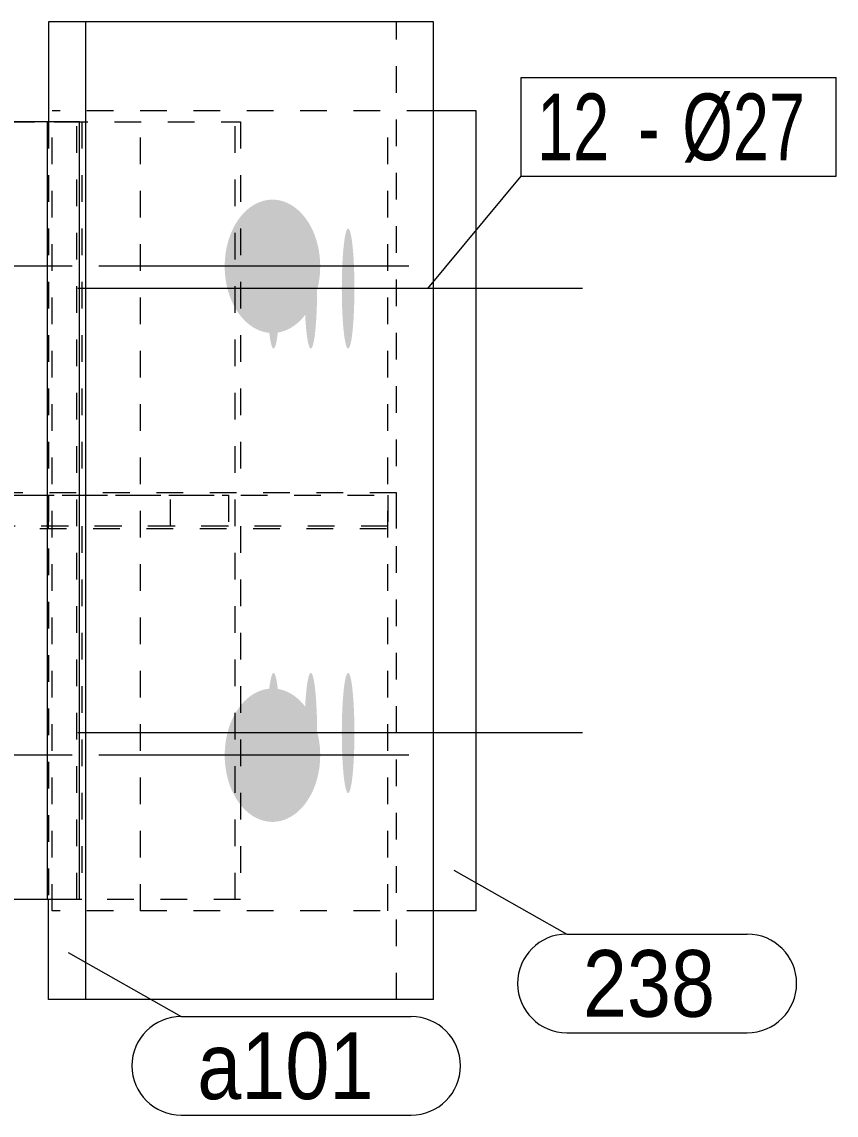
# Model space of a CAD drawing. Header units: millimetres. Extents: x 2 to 1174, y 1 to 825.
# Drawn here: x 1031.05 to 1061.59, y 584.62 to 625.61 of the extents above; entities that cross this region are included whole.
import ezdxf

# ---------------------------------------------------------------- set-up
doc = ezdxf.new("R2010")
doc.units = ezdxf.units.MM
for name, pattern in [('XKITLINE00', [0]), ('XKITLINE01', [4, 1, -1, 1, -1]), ('XKITLINE02', [4, 2, -2])]:
    doc.linetypes.add(name, pattern=pattern)
for name, color, linetype, lineweight in [('Bolt', 3, 'Continuous', 0), ('BoltMark', 7, 'Continuous', 0), ('Dimensions', 7, 'Continuous', 0), ('Part', 2, 'Continuous', 0), ('PartMark', 7, 'Continuous', 0)]:
    doc.layers.add(name, color=color, linetype=linetype, lineweight=lineweight)
doc.styles.add('ARIAL', font='ARIAL.TTF')
doc.styles.add('ARIAL_NARROW', font='ARIALN.TTF')

# ---------------------------------------------------------------- blocks, each defined once
blk = doc.blocks.new('*A94')
at = {"layer": 'Part', "color": 7, "linetype": 'XKITLINE01', "lineweight": 0}
for p, q in [((1022.53, 621.864), (1039.251, 621.864)), ((1039.058, 592.697), (1039.058, 621.864)), ((1039.251, 621.864), (1039.251, 607.864)), ((679.268, 607.864), (1044.773, 607.864)), ((1044.773, 607.864), (1044.773, 606.697)), ((1044.773, 606.697), (679.268, 606.697)), ((1039.251, 606.697), (1039.251, 592.697)), ((1039.251, 592.697), (1022.53, 592.697)), ((1039.251, 592.697), (1039.058, 592.697))]:
    blk.add_line(p, q, dxfattribs=at)
blk = doc.blocks.new('*A126')
at = {"layer": 'Part', "color": 7, "linetype": 'XKITLINE01', "lineweight": 0}
for p, q in [((1045.096, 607.947), (1023.724, 607.947)), ((1023.724, 607.947), (1023.724, 606.614)), ((1025.871, 607.947), (1025.871, 606.614)), ((1032.051, 606.614), (1032.051, 607.947)), ((1045.096, 606.614), (1045.096, 607.947)), ((1023.724, 606.614), (1045.096, 606.614))]:
    blk.add_line(p, q, dxfattribs=at)
blk = doc.blocks.new('*A127')
at = {"layer": 'Part', "color": 2, "linetype": 'XKITLINE00', "lineweight": 0}
for p, q in [((1033.212, 621.864), (1022.53, 621.864)), ((1022.53, 621.864), (1022.53, 607.697)), ((1032.019, 592.697), (1032.019, 621.864)), ((1033.212, 592.697), (1033.212, 621.864)), ((1022.53, 592.697), (1022.53, 606.864)), ((1033.212, 592.697), (1022.53, 592.697))]:
    blk.add_line(p, q, dxfattribs=at)
at = {"layer": 'Part', "color": 7, "linetype": 'XKITLINE01', "lineweight": 0}
for p, q in [((1023.724, 592.697), (1023.724, 621.864)), ((1022.53, 607.697), (1022.53, 606.864))]:
    blk.add_line(p, q, dxfattribs=at)
blk = doc.blocks.new('*A138')
at = {"layer": 'Part', "color": 7, "linetype": 'XKITLINE01', "lineweight": 0}
for p, q in [((1032.186, 592.28), (1032.186, 622.28)), ((1046.492, 622.28), (1032.186, 622.28)), ((1035.501, 592.28), (1035.501, 622.28)), ((1044.773, 592.28), (1044.773, 622.28)), ((1046.492, 592.28), (1032.186, 592.28))]:
    blk.add_line(p, q, dxfattribs=at)
at = {"layer": 'Part', "color": 2, "linetype": 'XKITLINE00', "lineweight": 0}
for p, q in [((1048.088, 622.28), (1046.492, 622.28)), ((1048.088, 592.28), (1048.088, 622.28)), ((1048.088, 592.28), (1046.492, 592.28))]:
    blk.add_line(p, q, dxfattribs=at)
blk = doc.blocks.new('*A139')
at = {"layer": 'Part', "color": 7, "linetype": 'XKITLINE01', "lineweight": 0}
for p, q in [((704.268, 621.864), (1033.306, 621.864)), ((1033.114, 592.697), (1033.114, 621.864)), ((1033.306, 621.864), (1033.306, 607.864)), ((704.568, 607.864), (1038.802, 607.864)), ((1036.624, 606.697), (1036.624, 607.864)), ((1038.802, 607.864), (1038.802, 606.697)), ((1038.802, 606.697), (704.568, 606.697)), ((1033.306, 606.697), (1033.306, 592.697)), ((1033.306, 592.697), (704.268, 592.697))]:
    blk.add_line(p, q, dxfattribs=at)
blk = doc.blocks.new('*A141')
at = {"layer": 'Part', "color": 2, "linetype": 'XKITLINE00', "lineweight": 0}
for p, q in [((1032.051, 625.614), (1032.051, 621.864)), ((1046.492, 625.614), (1032.051, 625.614)), ((1033.447, 588.947), (1033.447, 625.614)), ((1046.492, 588.947), (1046.492, 625.614)), ((1032.051, 588.947), (1032.051, 592.697)), ((1046.492, 588.947), (1032.051, 588.947))]:
    blk.add_line(p, q, dxfattribs=at)
at = {"layer": 'Part', "color": 7, "linetype": 'XKITLINE01', "lineweight": 0}
for p, q in [((1045.096, 588.947), (1045.096, 625.614)), ((1032.051, 621.864), (1032.051, 592.697))]:
    blk.add_line(p, q, dxfattribs=at)
blk = doc.blocks.new('*A171')
at = {"layer": 'Bolt'}
for points in [[(1040.726, 615.558), (1040.726, 615.503), (1040.726, 615.448), (1040.725, 615.393), (1040.724, 615.338), (1040.724, 615.283), (1040.723, 615.229), (1040.722, 615.175), (1040.721, 615.121), (1040.719, 615.067), (1040.718, 615.013), (1040.716, 614.96), (1040.714, 614.908), (1040.712, 614.856), (1040.71, 614.804), (1040.708, 614.753), (1040.706, 614.702), (1040.704, 614.652), (1040.701, 614.602), (1040.698, 614.553), (1040.696, 614.505), (1040.693, 614.457), (1040.69, 614.41), (1040.686, 614.364), (1040.683, 614.318), (1040.68, 614.273), (1040.676, 614.229), (1040.673, 614.186), (1040.669, 614.144), (1040.665, 614.103), (1040.661, 614.062), (1040.657, 614.023), (1040.653, 613.984), (1040.649, 613.946), (1040.644, 613.91), (1040.64, 613.874), (1040.635, 613.84), (1040.631, 613.806), (1040.626, 613.774), (1040.621, 613.743), (1040.617, 613.713), (1040.612, 613.684), (1040.607, 613.656), (1040.601, 613.629), (1040.596, 613.604), (1040.591, 613.58), (1040.586, 613.557), (1040.581, 613.535), (1040.575, 613.514), (1040.57, 613.495), (1040.564, 613.477), (1040.559, 613.46), (1040.553, 613.445), (1040.548, 613.431), (1040.542, 613.418), (1040.536, 613.407), (1040.531, 613.397), (1040.525, 613.388), (1040.519, 613.38), (1040.513, 613.374), (1040.508, 613.37), (1040.502, 613.366), (1040.496, 613.364), (1040.49, 613.364), (1040.484, 613.364), (1040.479, 613.366), (1040.473, 613.37), (1040.467, 613.374), (1040.461, 613.38), (1040.456, 613.388), (1040.45, 613.397), (1040.444, 613.407), (1040.439, 613.418), (1040.433, 613.431), (1040.427, 613.445), (1040.422, 613.46), (1040.416, 613.477), (1040.411, 613.495), (1040.405, 613.514), (1040.4, 613.535), (1040.395, 613.557), (1040.389, 613.58), (1040.384, 613.604), (1040.379, 613.629), (1040.374, 613.656), (1040.369, 613.684), (1040.364, 613.713), (1040.359, 613.743), (1040.354, 613.774), (1040.35, 613.806), (1040.345, 613.84), (1040.341, 613.874), (1040.336, 613.91), (1040.332, 613.946), (1040.327, 613.984), (1040.323, 614.023), (1040.319, 614.062), (1040.315, 614.103), (1040.312, 614.144), (1040.308, 614.186), (1040.304, 614.229), (1040.301, 614.273), (1040.297, 614.318), (1040.294, 614.364), (1040.291, 614.41), (1040.288, 614.457), (1040.285, 614.505), (1040.282, 614.553), (1040.279, 614.602), (1040.277, 614.652), (1040.274, 614.702), (1040.272, 614.753), (1040.27, 614.804), (1040.268, 614.856), (1040.266, 614.908), (1040.264, 614.96), (1040.263, 615.013), (1040.261, 615.067), (1040.26, 615.121), (1040.259, 615.175), (1040.258, 615.229), (1040.257, 615.283), (1040.256, 615.338), (1040.255, 615.393), (1040.255, 615.448), (1040.255, 615.503), (1040.254, 615.558), (1040.254, 615.614), (1040.254, 615.669), (1040.255, 615.724), (1040.255, 615.779), (1040.255, 615.834), (1040.256, 615.889), (1040.257, 615.944), (1040.258, 615.998), (1040.259, 616.053), (1040.26, 616.107), (1040.261, 616.16), (1040.263, 616.214), (1040.264, 616.267), (1040.266, 616.319), (1040.268, 616.372), (1040.27, 616.423), (1040.272, 616.475), (1040.274, 616.525), (1040.277, 616.576), (1040.279, 616.625), (1040.282, 616.674), (1040.285, 616.723), (1040.288, 616.77), (1040.291, 616.817), (1040.294, 616.864), (1040.297, 616.909), (1040.301, 616.954), (1040.304, 616.998), (1040.308, 617.041), (1040.312, 617.083), (1040.315, 617.125), (1040.319, 617.165), (1040.323, 617.205), (1040.327, 617.243), (1040.332, 617.281), (1040.336, 617.317), (1040.341, 617.353), (1040.345, 617.387), (1040.35, 617.421), (1040.354, 617.453), (1040.359, 617.484), (1040.364, 617.514), (1040.369, 617.543), (1040.374, 617.571), (1040.379, 617.598), (1040.384, 617.623), (1040.389, 617.648), (1040.395, 617.671), (1040.4, 617.692), (1040.405, 617.713), (1040.411, 617.732), (1040.416, 617.75), (1040.422, 617.767), (1040.427, 617.782), (1040.433, 617.796), (1040.439, 617.809), (1040.444, 617.82), (1040.45, 617.83), (1040.456, 617.839), (1040.461, 617.847), (1040.467, 617.853), (1040.473, 617.857), (1040.479, 617.861), (1040.484, 617.863), (1040.49, 617.864), (1040.496, 617.863), (1040.502, 617.861), (1040.508, 617.857), (1040.513, 617.853), (1040.519, 617.847), (1040.525, 617.839), (1040.531, 617.83), (1040.536, 617.82), (1040.542, 617.809), (1040.548, 617.796), (1040.553, 617.782), (1040.559, 617.767), (1040.564, 617.75), (1040.57, 617.732), (1040.575, 617.713), (1040.581, 617.692), (1040.586, 617.671), (1040.591, 617.648), (1040.596, 617.623), (1040.601, 617.598), (1040.607, 617.571), (1040.612, 617.543), (1040.617, 617.514), (1040.621, 617.484), (1040.626, 617.453), (1040.631, 617.421), (1040.635, 617.387), (1040.64, 617.353), (1040.644, 617.317), (1040.649, 617.281), (1040.653, 617.243), (1040.657, 617.205), (1040.661, 617.165), (1040.665, 617.125), (1040.669, 617.083), (1040.673, 617.041), (1040.676, 616.998), (1040.68, 616.954), (1040.683, 616.909), (1040.686, 616.864), (1040.69, 616.817), (1040.693, 616.77), (1040.696, 616.723), (1040.698, 616.674), (1040.701, 616.625), (1040.704, 616.576), (1040.706, 616.525), (1040.708, 616.475), (1040.71, 616.423), (1040.712, 616.372), (1040.714, 616.319), (1040.716, 616.267), (1040.718, 616.214), (1040.719, 616.16), (1040.721, 616.107), (1040.722, 616.053), (1040.723, 615.998), (1040.724, 615.944), (1040.724, 615.889), (1040.725, 615.834), (1040.726, 615.779), (1040.726, 615.724), (1040.726, 615.669), (1040.726, 615.614)], [(1042.125, 615.558), (1042.125, 615.503), (1042.124, 615.448), (1042.124, 615.393), (1042.123, 615.338), (1042.122, 615.283), (1042.121, 615.229), (1042.12, 615.175), (1042.119, 615.121), (1042.118, 615.067), (1042.116, 615.013), (1042.115, 614.96), (1042.113, 614.908), (1042.111, 614.856), (1042.109, 614.804), (1042.107, 614.753), (1042.105, 614.702), (1042.102, 614.652), (1042.1, 614.602), (1042.097, 614.553), (1042.094, 614.505), (1042.091, 614.457), (1042.088, 614.41), (1042.085, 614.364), (1042.082, 614.318), (1042.078, 614.273), (1042.075, 614.229), (1042.071, 614.186), (1042.068, 614.144), (1042.064, 614.103), (1042.06, 614.062), (1042.056, 614.023), (1042.052, 613.984), (1042.047, 613.946), (1042.043, 613.91), (1042.039, 613.874), (1042.034, 613.84), (1042.029, 613.806), (1042.025, 613.774), (1042.02, 613.743), (1042.015, 613.713), (1042.01, 613.684), (1042.005, 613.656), (1042, 613.629), (1041.995, 613.604), (1041.99, 613.58), (1041.984, 613.557), (1041.979, 613.535), (1041.974, 613.514), (1041.968, 613.495), (1041.963, 613.477), (1041.957, 613.46), (1041.952, 613.445), (1041.946, 613.431), (1041.941, 613.418), (1041.935, 613.407), (1041.929, 613.397), (1041.923, 613.388), (1041.918, 613.38), (1041.912, 613.374), (1041.906, 613.37), (1041.9, 613.366), (1041.895, 613.364), (1041.889, 613.364), (1041.883, 613.364), (1041.877, 613.366), (1041.871, 613.37), (1041.866, 613.374), (1041.86, 613.38), (1041.854, 613.388), (1041.848, 613.397), (1041.843, 613.407), (1041.837, 613.418), (1041.831, 613.431), (1041.826, 613.445), (1041.82, 613.46), (1041.815, 613.477), (1041.809, 613.495), (1041.804, 613.514), (1041.799, 613.535), (1041.793, 613.557), (1041.788, 613.58), (1041.783, 613.604), (1041.778, 613.629), (1041.773, 613.656), (1041.768, 613.684), (1041.763, 613.713), (1041.758, 613.743), (1041.753, 613.774), (1041.748, 613.806), (1041.744, 613.84), (1041.739, 613.874), (1041.735, 613.91), (1041.73, 613.946), (1041.726, 613.984), (1041.722, 614.023), (1041.718, 614.062), (1041.714, 614.103), (1041.71, 614.144), (1041.706, 614.186), (1041.703, 614.229), (1041.699, 614.273), (1041.696, 614.318), (1041.693, 614.364), (1041.689, 614.41), (1041.686, 614.457), (1041.683, 614.505), (1041.681, 614.553), (1041.678, 614.602), (1041.675, 614.652), (1041.673, 614.702), (1041.671, 614.753), (1041.669, 614.804), (1041.667, 614.856), (1041.665, 614.908), (1041.663, 614.96), (1041.661, 615.013), (1041.66, 615.067), (1041.659, 615.121), (1041.657, 615.175), (1041.656, 615.229), (1041.655, 615.283), (1041.655, 615.338), (1041.654, 615.393), (1041.653, 615.448), (1041.653, 615.503), (1041.653, 615.558), (1041.653, 615.614), (1041.653, 615.669), (1041.653, 615.724), (1041.653, 615.779), (1041.654, 615.834), (1041.655, 615.889), (1041.655, 615.944), (1041.656, 615.998), (1041.657, 616.053), (1041.659, 616.107), (1041.66, 616.16), (1041.661, 616.214), (1041.663, 616.267), (1041.665, 616.319), (1041.667, 616.372), (1041.669, 616.423), (1041.671, 616.475), (1041.673, 616.525), (1041.675, 616.576), (1041.678, 616.625), (1041.681, 616.674), (1041.683, 616.723), (1041.686, 616.77), (1041.689, 616.817), (1041.693, 616.864), (1041.696, 616.909), (1041.699, 616.954), (1041.703, 616.998), (1041.706, 617.041), (1041.71, 617.083), (1041.714, 617.125), (1041.718, 617.165), (1041.722, 617.205), (1041.726, 617.243), (1041.73, 617.281), (1041.735, 617.317), (1041.739, 617.353), (1041.744, 617.387), (1041.748, 617.421), (1041.753, 617.453), (1041.758, 617.484), (1041.763, 617.514), (1041.768, 617.543), (1041.773, 617.571), (1041.778, 617.598), (1041.783, 617.623), (1041.788, 617.648), (1041.793, 617.671), (1041.799, 617.692), (1041.804, 617.713), (1041.809, 617.732), (1041.815, 617.75), (1041.82, 617.767), (1041.826, 617.782), (1041.831, 617.796), (1041.837, 617.809), (1041.843, 617.82), (1041.848, 617.83), (1041.854, 617.839), (1041.86, 617.847), (1041.866, 617.853), (1041.871, 617.857), (1041.877, 617.861), (1041.883, 617.863), (1041.889, 617.864), (1041.895, 617.863), (1041.9, 617.861), (1041.906, 617.857), (1041.912, 617.853), (1041.918, 617.847), (1041.923, 617.839), (1041.929, 617.83), (1041.935, 617.82), (1041.941, 617.809), (1041.946, 617.796), (1041.952, 617.782), (1041.957, 617.767), (1041.963, 617.75), (1041.968, 617.732), (1041.974, 617.713), (1041.979, 617.692), (1041.984, 617.671), (1041.99, 617.648), (1041.995, 617.623), (1042, 617.598), (1042.005, 617.571), (1042.01, 617.543), (1042.015, 617.514), (1042.02, 617.484), (1042.025, 617.453), (1042.029, 617.421), (1042.034, 617.387), (1042.039, 617.353), (1042.043, 617.317), (1042.047, 617.281), (1042.052, 617.243), (1042.056, 617.205), (1042.06, 617.165), (1042.064, 617.125), (1042.068, 617.083), (1042.071, 617.041), (1042.075, 616.998), (1042.078, 616.954), (1042.082, 616.909), (1042.085, 616.864), (1042.088, 616.817), (1042.091, 616.77), (1042.094, 616.723), (1042.097, 616.674), (1042.1, 616.625), (1042.102, 616.576), (1042.105, 616.525), (1042.107, 616.475), (1042.109, 616.423), (1042.111, 616.372), (1042.113, 616.319), (1042.115, 616.267), (1042.116, 616.214), (1042.118, 616.16), (1042.119, 616.107), (1042.12, 616.053), (1042.121, 615.998), (1042.122, 615.944), (1042.123, 615.889), (1042.124, 615.834), (1042.124, 615.779), (1042.125, 615.724), (1042.125, 615.669), (1042.125, 615.614)], [(1043.523, 615.558), (1043.523, 615.503), (1043.523, 615.448), (1043.522, 615.393), (1043.522, 615.338), (1043.521, 615.283), (1043.52, 615.229), (1043.519, 615.175), (1043.518, 615.121), (1043.516, 615.067), (1043.515, 615.013), (1043.513, 614.96), (1043.512, 614.908), (1043.51, 614.856), (1043.508, 614.804), (1043.505, 614.753), (1043.503, 614.702), (1043.501, 614.652), (1043.498, 614.602), (1043.496, 614.553), (1043.493, 614.505), (1043.49, 614.457), (1043.487, 614.41), (1043.484, 614.364), (1043.48, 614.318), (1043.477, 614.273), (1043.473, 614.229), (1043.47, 614.186), (1043.466, 614.144), (1043.462, 614.103), (1043.458, 614.062), (1043.454, 614.023), (1043.45, 613.984), (1043.446, 613.946), (1043.442, 613.91), (1043.437, 613.874), (1043.433, 613.84), (1043.428, 613.806), (1043.423, 613.774), (1043.419, 613.743), (1043.414, 613.713), (1043.409, 613.684), (1043.404, 613.656), (1043.399, 613.629), (1043.394, 613.604), (1043.388, 613.58), (1043.383, 613.557), (1043.378, 613.535), (1043.372, 613.514), (1043.367, 613.495), (1043.361, 613.477), (1043.356, 613.46), (1043.35, 613.445), (1043.345, 613.431), (1043.339, 613.418), (1043.333, 613.407), (1043.328, 613.397), (1043.322, 613.388), (1043.316, 613.38), (1043.311, 613.374), (1043.305, 613.37), (1043.299, 613.366), (1043.293, 613.364), (1043.287, 613.364), (1043.282, 613.364), (1043.276, 613.366), (1043.27, 613.37), (1043.264, 613.374), (1043.259, 613.38), (1043.253, 613.388), (1043.247, 613.397), (1043.241, 613.407), (1043.236, 613.418), (1043.23, 613.431), (1043.224, 613.445), (1043.219, 613.46), (1043.213, 613.477), (1043.208, 613.495), (1043.202, 613.514), (1043.197, 613.535), (1043.192, 613.557), (1043.187, 613.58), (1043.181, 613.604), (1043.176, 613.629), (1043.171, 613.656), (1043.166, 613.684), (1043.161, 613.713), (1043.156, 613.743), (1043.152, 613.774), (1043.147, 613.806), (1043.142, 613.84), (1043.138, 613.874), (1043.133, 613.91), (1043.129, 613.946), (1043.125, 613.984), (1043.121, 614.023), (1043.117, 614.062), (1043.113, 614.103), (1043.109, 614.144), (1043.105, 614.186), (1043.101, 614.229), (1043.098, 614.273), (1043.094, 614.318), (1043.091, 614.364), (1043.088, 614.41), (1043.085, 614.457), (1043.082, 614.505), (1043.079, 614.553), (1043.077, 614.602), (1043.074, 614.652), (1043.072, 614.702), (1043.069, 614.753), (1043.067, 614.804), (1043.065, 614.856), (1043.063, 614.908), (1043.062, 614.96), (1043.06, 615.013), (1043.058, 615.067), (1043.057, 615.121), (1043.056, 615.175), (1043.055, 615.229), (1043.054, 615.283), (1043.053, 615.338), (1043.053, 615.393), (1043.052, 615.448), (1043.052, 615.503), (1043.051, 615.558), (1043.051, 615.614), (1043.051, 615.669), (1043.052, 615.724), (1043.052, 615.779), (1043.053, 615.834), (1043.053, 615.889), (1043.054, 615.944), (1043.055, 615.998), (1043.056, 616.053), (1043.057, 616.107), (1043.058, 616.16), (1043.06, 616.214), (1043.062, 616.267), (1043.063, 616.319), (1043.065, 616.372), (1043.067, 616.423), (1043.069, 616.475), (1043.072, 616.525), (1043.074, 616.576), (1043.077, 616.625), (1043.079, 616.674), (1043.082, 616.723), (1043.085, 616.77), (1043.088, 616.817), (1043.091, 616.864), (1043.094, 616.909), (1043.098, 616.954), (1043.101, 616.998), (1043.105, 617.041), (1043.109, 617.083), (1043.113, 617.125), (1043.117, 617.165), (1043.121, 617.205), (1043.125, 617.243), (1043.129, 617.281), (1043.133, 617.317), (1043.138, 617.353), (1043.142, 617.387), (1043.147, 617.421), (1043.152, 617.453), (1043.156, 617.484), (1043.161, 617.514), (1043.166, 617.543), (1043.171, 617.571), (1043.176, 617.598), (1043.181, 617.623), (1043.187, 617.648), (1043.192, 617.671), (1043.197, 617.692), (1043.202, 617.713), (1043.208, 617.732), (1043.213, 617.75), (1043.219, 617.767), (1043.224, 617.782), (1043.23, 617.796), (1043.236, 617.809), (1043.241, 617.82), (1043.247, 617.83), (1043.253, 617.839), (1043.259, 617.847), (1043.264, 617.853), (1043.27, 617.857), (1043.276, 617.861), (1043.282, 617.863), (1043.287, 617.864), (1043.293, 617.863), (1043.299, 617.861), (1043.305, 617.857), (1043.311, 617.853), (1043.316, 617.847), (1043.322, 617.839), (1043.328, 617.83), (1043.333, 617.82), (1043.339, 617.809), (1043.345, 617.796), (1043.35, 617.782), (1043.356, 617.767), (1043.361, 617.75), (1043.367, 617.732), (1043.372, 617.713), (1043.378, 617.692), (1043.383, 617.671), (1043.388, 617.648), (1043.394, 617.623), (1043.399, 617.598), (1043.404, 617.571), (1043.409, 617.543), (1043.414, 617.514), (1043.419, 617.484), (1043.423, 617.453), (1043.428, 617.421), (1043.433, 617.387), (1043.437, 617.353), (1043.442, 617.317), (1043.446, 617.281), (1043.45, 617.243), (1043.454, 617.205), (1043.458, 617.165), (1043.462, 617.125), (1043.466, 617.083), (1043.47, 617.041), (1043.473, 616.998), (1043.477, 616.954), (1043.48, 616.909), (1043.484, 616.864), (1043.487, 616.817), (1043.49, 616.77), (1043.493, 616.723), (1043.496, 616.674), (1043.498, 616.625), (1043.501, 616.576), (1043.503, 616.525), (1043.505, 616.475), (1043.508, 616.423), (1043.51, 616.372), (1043.512, 616.319), (1043.513, 616.267), (1043.515, 616.214), (1043.516, 616.16), (1043.518, 616.107), (1043.519, 616.053), (1043.52, 615.998), (1043.521, 615.944), (1043.522, 615.889), (1043.522, 615.834), (1043.523, 615.779), (1043.523, 615.724), (1043.523, 615.669), (1043.523, 615.614)], [(1040.726, 598.892), (1040.726, 598.837), (1040.726, 598.781), (1040.725, 598.726), (1040.724, 598.671), (1040.724, 598.617), (1040.723, 598.562), (1040.722, 598.508), (1040.721, 598.454), (1040.719, 598.4), (1040.718, 598.347), (1040.716, 598.294), (1040.714, 598.241), (1040.712, 598.189), (1040.71, 598.137), (1040.708, 598.086), (1040.706, 598.035), (1040.704, 597.985), (1040.701, 597.935), (1040.698, 597.886), (1040.696, 597.838), (1040.693, 597.79), (1040.69, 597.743), (1040.686, 597.697), (1040.683, 597.651), (1040.68, 597.607), (1040.676, 597.563), (1040.673, 597.52), (1040.669, 597.477), (1040.665, 597.436), (1040.661, 597.395), (1040.657, 597.356), (1040.653, 597.317), (1040.649, 597.28), (1040.644, 597.243), (1040.64, 597.208), (1040.635, 597.173), (1040.631, 597.14), (1040.626, 597.107), (1040.621, 597.076), (1040.617, 597.046), (1040.612, 597.017), (1040.607, 596.989), (1040.601, 596.963), (1040.596, 596.937), (1040.591, 596.913), (1040.586, 596.89), (1040.581, 596.868), (1040.575, 596.848), (1040.57, 596.828), (1040.564, 596.81), (1040.559, 596.794), (1040.553, 596.778), (1040.548, 596.764), (1040.542, 596.752), (1040.536, 596.74), (1040.531, 596.73), (1040.525, 596.721), (1040.519, 596.714), (1040.513, 596.708), (1040.508, 596.703), (1040.502, 596.7), (1040.496, 596.698), (1040.49, 596.697), (1040.484, 596.698), (1040.479, 596.7), (1040.473, 596.703), (1040.467, 596.708), (1040.461, 596.714), (1040.456, 596.721), (1040.45, 596.73), (1040.444, 596.74), (1040.439, 596.752), (1040.433, 596.764), (1040.427, 596.778), (1040.422, 596.794), (1040.416, 596.81), (1040.411, 596.828), (1040.405, 596.848), (1040.4, 596.868), (1040.395, 596.89), (1040.389, 596.913), (1040.384, 596.937), (1040.379, 596.963), (1040.374, 596.989), (1040.369, 597.017), (1040.364, 597.046), (1040.359, 597.076), (1040.354, 597.107), (1040.35, 597.14), (1040.345, 597.173), (1040.341, 597.208), (1040.336, 597.243), (1040.332, 597.28), (1040.327, 597.317), (1040.323, 597.356), (1040.319, 597.395), (1040.315, 597.436), (1040.312, 597.477), (1040.308, 597.52), (1040.304, 597.563), (1040.301, 597.607), (1040.297, 597.651), (1040.294, 597.697), (1040.291, 597.743), (1040.288, 597.79), (1040.285, 597.838), (1040.282, 597.886), (1040.279, 597.935), (1040.277, 597.985), (1040.274, 598.035), (1040.272, 598.086), (1040.27, 598.137), (1040.268, 598.189), (1040.266, 598.241), (1040.264, 598.294), (1040.263, 598.347), (1040.261, 598.4), (1040.26, 598.454), (1040.259, 598.508), (1040.258, 598.562), (1040.257, 598.617), (1040.256, 598.671), (1040.255, 598.726), (1040.255, 598.781), (1040.255, 598.837), (1040.254, 598.892), (1040.254, 598.947), (1040.254, 599.002), (1040.255, 599.057), (1040.255, 599.112), (1040.255, 599.167), (1040.256, 599.222), (1040.257, 599.277), (1040.258, 599.332), (1040.259, 599.386), (1040.26, 599.44), (1040.261, 599.494), (1040.263, 599.547), (1040.264, 599.6), (1040.266, 599.653), (1040.268, 599.705), (1040.27, 599.757), (1040.272, 599.808), (1040.274, 599.859), (1040.277, 599.909), (1040.279, 599.959), (1040.282, 600.008), (1040.285, 600.056), (1040.288, 600.104), (1040.291, 600.151), (1040.294, 600.197), (1040.297, 600.242), (1040.301, 600.287), (1040.304, 600.331), (1040.308, 600.374), (1040.312, 600.417), (1040.315, 600.458), (1040.319, 600.498), (1040.323, 600.538), (1040.327, 600.576), (1040.332, 600.614), (1040.336, 600.651), (1040.341, 600.686), (1040.345, 600.721), (1040.35, 600.754), (1040.354, 600.786), (1040.359, 600.818), (1040.364, 600.848), (1040.369, 600.877), (1040.374, 600.905), (1040.379, 600.931), (1040.384, 600.957), (1040.389, 600.981), (1040.395, 601.004), (1040.4, 601.026), (1040.405, 601.046), (1040.411, 601.065), (1040.416, 601.083), (1040.422, 601.1), (1040.427, 601.115), (1040.433, 601.129), (1040.439, 601.142), (1040.444, 601.154), (1040.45, 601.164), (1040.456, 601.173), (1040.461, 601.18), (1040.467, 601.186), (1040.473, 601.191), (1040.479, 601.194), (1040.484, 601.196), (1040.49, 601.197), (1040.496, 601.196), (1040.502, 601.194), (1040.508, 601.191), (1040.513, 601.186), (1040.519, 601.18), (1040.525, 601.173), (1040.531, 601.164), (1040.536, 601.154), (1040.542, 601.142), (1040.548, 601.129), (1040.553, 601.115), (1040.559, 601.1), (1040.564, 601.083), (1040.57, 601.065), (1040.575, 601.046), (1040.581, 601.026), (1040.586, 601.004), (1040.591, 600.981), (1040.596, 600.957), (1040.601, 600.931), (1040.607, 600.905), (1040.612, 600.877), (1040.617, 600.848), (1040.621, 600.818), (1040.626, 600.786), (1040.631, 600.754), (1040.635, 600.721), (1040.64, 600.686), (1040.644, 600.651), (1040.649, 600.614), (1040.653, 600.576), (1040.657, 600.538), (1040.661, 600.498), (1040.665, 600.458), (1040.669, 600.417), (1040.673, 600.374), (1040.676, 600.331), (1040.68, 600.287), (1040.683, 600.242), (1040.686, 600.197), (1040.69, 600.151), (1040.693, 600.104), (1040.696, 600.056), (1040.698, 600.008), (1040.701, 599.959), (1040.704, 599.909), (1040.706, 599.859), (1040.708, 599.808), (1040.71, 599.757), (1040.712, 599.705), (1040.714, 599.653), (1040.716, 599.6), (1040.718, 599.547), (1040.719, 599.494), (1040.721, 599.44), (1040.722, 599.386), (1040.723, 599.332), (1040.724, 599.277), (1040.724, 599.222), (1040.725, 599.167), (1040.726, 599.112), (1040.726, 599.057), (1040.726, 599.002), (1040.726, 598.947)], [(1042.125, 598.892), (1042.125, 598.837), (1042.124, 598.781), (1042.124, 598.726), (1042.123, 598.671), (1042.122, 598.617), (1042.121, 598.562), (1042.12, 598.508), (1042.119, 598.454), (1042.118, 598.4), (1042.116, 598.347), (1042.115, 598.294), (1042.113, 598.241), (1042.111, 598.189), (1042.109, 598.137), (1042.107, 598.086), (1042.105, 598.035), (1042.102, 597.985), (1042.1, 597.935), (1042.097, 597.886), (1042.094, 597.838), (1042.091, 597.79), (1042.088, 597.743), (1042.085, 597.697), (1042.082, 597.651), (1042.078, 597.607), (1042.075, 597.563), (1042.071, 597.52), (1042.068, 597.477), (1042.064, 597.436), (1042.06, 597.395), (1042.056, 597.356), (1042.052, 597.317), (1042.047, 597.28), (1042.043, 597.243), (1042.039, 597.208), (1042.034, 597.173), (1042.029, 597.14), (1042.025, 597.107), (1042.02, 597.076), (1042.015, 597.046), (1042.01, 597.017), (1042.005, 596.989), (1042, 596.963), (1041.995, 596.937), (1041.99, 596.913), (1041.984, 596.89), (1041.979, 596.868), (1041.974, 596.848), (1041.968, 596.828), (1041.963, 596.81), (1041.957, 596.794), (1041.952, 596.778), (1041.946, 596.764), (1041.941, 596.752), (1041.935, 596.74), (1041.929, 596.73), (1041.923, 596.721), (1041.918, 596.714), (1041.912, 596.708), (1041.906, 596.703), (1041.9, 596.7), (1041.895, 596.698), (1041.889, 596.697), (1041.883, 596.698), (1041.877, 596.7), (1041.871, 596.703), (1041.866, 596.708), (1041.86, 596.714), (1041.854, 596.721), (1041.848, 596.73), (1041.843, 596.74), (1041.837, 596.752), (1041.831, 596.764), (1041.826, 596.778), (1041.82, 596.794), (1041.815, 596.81), (1041.809, 596.828), (1041.804, 596.848), (1041.799, 596.868), (1041.793, 596.89), (1041.788, 596.913), (1041.783, 596.937), (1041.778, 596.963), (1041.773, 596.989), (1041.768, 597.017), (1041.763, 597.046), (1041.758, 597.076), (1041.753, 597.107), (1041.748, 597.14), (1041.744, 597.173), (1041.739, 597.208), (1041.735, 597.243), (1041.73, 597.28), (1041.726, 597.317), (1041.722, 597.356), (1041.718, 597.395), (1041.714, 597.436), (1041.71, 597.477), (1041.706, 597.52), (1041.703, 597.563), (1041.699, 597.607), (1041.696, 597.651), (1041.693, 597.697), (1041.689, 597.743), (1041.686, 597.79), (1041.683, 597.838), (1041.681, 597.886), (1041.678, 597.935), (1041.675, 597.985), (1041.673, 598.035), (1041.671, 598.086), (1041.669, 598.137), (1041.667, 598.189), (1041.665, 598.241), (1041.663, 598.294), (1041.661, 598.347), (1041.66, 598.4), (1041.659, 598.454), (1041.657, 598.508), (1041.656, 598.562), (1041.655, 598.617), (1041.655, 598.671), (1041.654, 598.726), (1041.653, 598.781), (1041.653, 598.837), (1041.653, 598.892), (1041.653, 598.947), (1041.653, 599.002), (1041.653, 599.057), (1041.653, 599.112), (1041.654, 599.167), (1041.655, 599.222), (1041.655, 599.277), (1041.656, 599.332), (1041.657, 599.386), (1041.659, 599.44), (1041.66, 599.494), (1041.661, 599.547), (1041.663, 599.6), (1041.665, 599.653), (1041.667, 599.705), (1041.669, 599.757), (1041.671, 599.808), (1041.673, 599.859), (1041.675, 599.909), (1041.678, 599.959), (1041.681, 600.008), (1041.683, 600.056), (1041.686, 600.104), (1041.689, 600.151), (1041.693, 600.197), (1041.696, 600.242), (1041.699, 600.287), (1041.703, 600.331), (1041.706, 600.374), (1041.71, 600.417), (1041.714, 600.458), (1041.718, 600.498), (1041.722, 600.538), (1041.726, 600.576), (1041.73, 600.614), (1041.735, 600.651), (1041.739, 600.686), (1041.744, 600.721), (1041.748, 600.754), (1041.753, 600.786), (1041.758, 600.818), (1041.763, 600.848), (1041.768, 600.877), (1041.773, 600.905), (1041.778, 600.931), (1041.783, 600.957), (1041.788, 600.981), (1041.793, 601.004), (1041.799, 601.026), (1041.804, 601.046), (1041.809, 601.065), (1041.815, 601.083), (1041.82, 601.1), (1041.826, 601.115), (1041.831, 601.129), (1041.837, 601.142), (1041.843, 601.154), (1041.848, 601.164), (1041.854, 601.173), (1041.86, 601.18), (1041.866, 601.186), (1041.871, 601.191), (1041.877, 601.194), (1041.883, 601.196), (1041.889, 601.197), (1041.895, 601.196), (1041.9, 601.194), (1041.906, 601.191), (1041.912, 601.186), (1041.918, 601.18), (1041.923, 601.173), (1041.929, 601.164), (1041.935, 601.154), (1041.941, 601.142), (1041.946, 601.129), (1041.952, 601.115), (1041.957, 601.1), (1041.963, 601.083), (1041.968, 601.065), (1041.974, 601.046), (1041.979, 601.026), (1041.984, 601.004), (1041.99, 600.981), (1041.995, 600.957), (1042, 600.931), (1042.005, 600.905), (1042.01, 600.877), (1042.015, 600.848), (1042.02, 600.818), (1042.025, 600.786), (1042.029, 600.754), (1042.034, 600.721), (1042.039, 600.686), (1042.043, 600.651), (1042.047, 600.614), (1042.052, 600.576), (1042.056, 600.538), (1042.06, 600.498), (1042.064, 600.458), (1042.068, 600.417), (1042.071, 600.374), (1042.075, 600.331), (1042.078, 600.287), (1042.082, 600.242), (1042.085, 600.197), (1042.088, 600.151), (1042.091, 600.104), (1042.094, 600.056), (1042.097, 600.008), (1042.1, 599.959), (1042.102, 599.909), (1042.105, 599.859), (1042.107, 599.808), (1042.109, 599.757), (1042.111, 599.705), (1042.113, 599.653), (1042.115, 599.6), (1042.116, 599.547), (1042.118, 599.494), (1042.119, 599.44), (1042.12, 599.386), (1042.121, 599.332), (1042.122, 599.277), (1042.123, 599.222), (1042.124, 599.167), (1042.124, 599.112), (1042.125, 599.057), (1042.125, 599.002), (1042.125, 598.947)], [(1043.523, 598.892), (1043.523, 598.837), (1043.523, 598.781), (1043.522, 598.726), (1043.522, 598.671), (1043.521, 598.617), (1043.52, 598.562), (1043.519, 598.508), (1043.518, 598.454), (1043.516, 598.4), (1043.515, 598.347), (1043.513, 598.294), (1043.512, 598.241), (1043.51, 598.189), (1043.508, 598.137), (1043.505, 598.086), (1043.503, 598.035), (1043.501, 597.985), (1043.498, 597.935), (1043.496, 597.886), (1043.493, 597.838), (1043.49, 597.79), (1043.487, 597.743), (1043.484, 597.697), (1043.48, 597.651), (1043.477, 597.607), (1043.473, 597.563), (1043.47, 597.52), (1043.466, 597.477), (1043.462, 597.436), (1043.458, 597.395), (1043.454, 597.356), (1043.45, 597.317), (1043.446, 597.28), (1043.442, 597.243), (1043.437, 597.208), (1043.433, 597.173), (1043.428, 597.14), (1043.423, 597.107), (1043.419, 597.076), (1043.414, 597.046), (1043.409, 597.017), (1043.404, 596.989), (1043.399, 596.963), (1043.394, 596.937), (1043.388, 596.913), (1043.383, 596.89), (1043.378, 596.868), (1043.372, 596.848), (1043.367, 596.828), (1043.361, 596.81), (1043.356, 596.794), (1043.35, 596.778), (1043.345, 596.764), (1043.339, 596.752), (1043.333, 596.74), (1043.328, 596.73), (1043.322, 596.721), (1043.316, 596.714), (1043.311, 596.708), (1043.305, 596.703), (1043.299, 596.7), (1043.293, 596.698), (1043.287, 596.697), (1043.282, 596.698), (1043.276, 596.7), (1043.27, 596.703), (1043.264, 596.708), (1043.259, 596.714), (1043.253, 596.721), (1043.247, 596.73), (1043.241, 596.74), (1043.236, 596.752), (1043.23, 596.764), (1043.224, 596.778), (1043.219, 596.794), (1043.213, 596.81), (1043.208, 596.828), (1043.202, 596.848), (1043.197, 596.868), (1043.192, 596.89), (1043.187, 596.913), (1043.181, 596.937), (1043.176, 596.963), (1043.171, 596.989), (1043.166, 597.017), (1043.161, 597.046), (1043.156, 597.076), (1043.152, 597.107), (1043.147, 597.14), (1043.142, 597.173), (1043.138, 597.208), (1043.133, 597.243), (1043.129, 597.28), (1043.125, 597.317), (1043.121, 597.356), (1043.117, 597.395), (1043.113, 597.436), (1043.109, 597.477), (1043.105, 597.52), (1043.101, 597.563), (1043.098, 597.607), (1043.094, 597.651), (1043.091, 597.697), (1043.088, 597.743), (1043.085, 597.79), (1043.082, 597.838), (1043.079, 597.886), (1043.077, 597.935), (1043.074, 597.985), (1043.072, 598.035), (1043.069, 598.086), (1043.067, 598.137), (1043.065, 598.189), (1043.063, 598.241), (1043.062, 598.294), (1043.06, 598.347), (1043.058, 598.4), (1043.057, 598.454), (1043.056, 598.508), (1043.055, 598.562), (1043.054, 598.617), (1043.053, 598.671), (1043.053, 598.726), (1043.052, 598.781), (1043.052, 598.837), (1043.051, 598.892), (1043.051, 598.947), (1043.051, 599.002), (1043.052, 599.057), (1043.052, 599.112), (1043.053, 599.167), (1043.053, 599.222), (1043.054, 599.277), (1043.055, 599.332), (1043.056, 599.386), (1043.057, 599.44), (1043.058, 599.494), (1043.06, 599.547), (1043.062, 599.6), (1043.063, 599.653), (1043.065, 599.705), (1043.067, 599.757), (1043.069, 599.808), (1043.072, 599.859), (1043.074, 599.909), (1043.077, 599.959), (1043.079, 600.008), (1043.082, 600.056), (1043.085, 600.104), (1043.088, 600.151), (1043.091, 600.197), (1043.094, 600.242), (1043.098, 600.287), (1043.101, 600.331), (1043.105, 600.374), (1043.109, 600.417), (1043.113, 600.458), (1043.117, 600.498), (1043.121, 600.538), (1043.125, 600.576), (1043.129, 600.614), (1043.133, 600.651), (1043.138, 600.686), (1043.142, 600.721), (1043.147, 600.754), (1043.152, 600.786), (1043.156, 600.818), (1043.161, 600.848), (1043.166, 600.877), (1043.171, 600.905), (1043.176, 600.931), (1043.181, 600.957), (1043.187, 600.981), (1043.192, 601.004), (1043.197, 601.026), (1043.202, 601.046), (1043.208, 601.065), (1043.213, 601.083), (1043.219, 601.1), (1043.224, 601.115), (1043.23, 601.129), (1043.236, 601.142), (1043.241, 601.154), (1043.247, 601.164), (1043.253, 601.173), (1043.259, 601.18), (1043.264, 601.186), (1043.27, 601.191), (1043.276, 601.194), (1043.282, 601.196), (1043.287, 601.197), (1043.293, 601.196), (1043.299, 601.194), (1043.305, 601.191), (1043.311, 601.186), (1043.316, 601.18), (1043.322, 601.173), (1043.328, 601.164), (1043.333, 601.154), (1043.339, 601.142), (1043.345, 601.129), (1043.35, 601.115), (1043.356, 601.1), (1043.361, 601.083), (1043.367, 601.065), (1043.372, 601.046), (1043.378, 601.026), (1043.383, 601.004), (1043.388, 600.981), (1043.394, 600.957), (1043.399, 600.931), (1043.404, 600.905), (1043.409, 600.877), (1043.414, 600.848), (1043.419, 600.818), (1043.423, 600.786), (1043.428, 600.754), (1043.433, 600.721), (1043.437, 600.686), (1043.442, 600.651), (1043.446, 600.614), (1043.45, 600.576), (1043.454, 600.538), (1043.458, 600.498), (1043.462, 600.458), (1043.466, 600.417), (1043.47, 600.374), (1043.473, 600.331), (1043.477, 600.287), (1043.48, 600.242), (1043.484, 600.197), (1043.487, 600.151), (1043.49, 600.104), (1043.493, 600.056), (1043.496, 600.008), (1043.498, 599.959), (1043.501, 599.909), (1043.503, 599.859), (1043.505, 599.808), (1043.508, 599.757), (1043.51, 599.705), (1043.512, 599.653), (1043.513, 599.6), (1043.515, 599.547), (1043.516, 599.494), (1043.518, 599.44), (1043.519, 599.386), (1043.52, 599.332), (1043.521, 599.277), (1043.522, 599.222), (1043.522, 599.167), (1043.523, 599.112), (1043.523, 599.057), (1043.523, 599.002), (1043.523, 598.947)]]:
    blk.add_hatch(color=3, dxfattribs=at).paths.add_polyline_path(points, flags=17)
at = {"layer": 'Bolt', "color": 3, "linetype": 'XKITLINE02', "lineweight": 0}
for p, q in [((1043.156, 615.614), (1031.554, 615.614)), ((1044.555, 615.614), (1032.952, 615.614)), ((1045.953, 615.614), (1034.351, 615.614)), ((1043.156, 598.947), (1031.554, 598.947)), ((1044.555, 598.947), (1032.952, 598.947)), ((1045.953, 598.947), (1034.351, 598.947))]:
    blk.add_line(p, q, dxfattribs=at)
at = {"layer": 'Bolt', "color": 3, "linetype": 'XKITLINE00', "lineweight": 0}
for p, q in [((1049.275, 615.614), (1037.673, 615.614)), ((1050.673, 615.614), (1039.071, 615.614)), ((1052.072, 615.614), (1040.47, 615.614)), ((1049.275, 598.947), (1037.673, 598.947)), ((1050.673, 598.947), (1039.071, 598.947)), ((1052.072, 598.947), (1040.47, 598.947))]:
    blk.add_line(p, q, dxfattribs=at)
blk = doc.blocks.new('*A172')
at = {"layer": 'Bolt'}
for points in [[(1038.661, 616.508), (1038.662, 616.57), (1038.665, 616.631), (1038.669, 616.692), (1038.674, 616.753), (1038.68, 616.814), (1038.687, 616.874), (1038.695, 616.935), (1038.704, 616.995), (1038.714, 617.054), (1038.725, 617.114), (1038.737, 617.173), (1038.751, 617.231), (1038.765, 617.289), (1038.78, 617.347), (1038.796, 617.404), (1038.814, 617.46), (1038.832, 617.516), (1038.851, 617.571), (1038.872, 617.625), (1038.893, 617.679), (1038.915, 617.732), (1038.938, 617.784), (1038.962, 617.836), (1038.987, 617.886), (1039.012, 617.936), (1039.039, 617.985), (1039.067, 618.033), (1039.095, 618.08), (1039.124, 618.126), (1039.154, 618.171), (1039.184, 618.215), (1039.216, 618.258), (1039.248, 618.299), (1039.281, 618.34), (1039.315, 618.379), (1039.349, 618.418), (1039.384, 618.455), (1039.42, 618.491), (1039.456, 618.526), (1039.493, 618.559), (1039.53, 618.591), (1039.568, 618.622), (1039.606, 618.652), (1039.645, 618.68), (1039.685, 618.707), (1039.725, 618.732), (1039.765, 618.757), (1039.806, 618.779), (1039.847, 618.801), (1039.889, 618.821), (1039.931, 618.839), (1039.973, 618.856), (1040.015, 618.872), (1040.058, 618.886), (1040.101, 618.899), (1040.144, 618.91), (1040.188, 618.92), (1040.231, 618.928), (1040.275, 618.935), (1040.319, 618.94), (1040.362, 618.944), (1040.406, 618.946), (1040.45, 618.947), (1040.494, 618.946), (1040.538, 618.944), (1040.582, 618.94), (1040.626, 618.935), (1040.669, 618.928), (1040.713, 618.92), (1040.756, 618.91), (1040.8, 618.899), (1040.843, 618.886), (1040.885, 618.872), (1040.928, 618.856), (1040.97, 618.839), (1041.012, 618.821), (1041.053, 618.801), (1041.095, 618.779), (1041.135, 618.757), (1041.176, 618.732), (1041.216, 618.707), (1041.255, 618.68), (1041.294, 618.652), (1041.333, 618.622), (1041.371, 618.591), (1041.408, 618.559), (1041.445, 618.526), (1041.481, 618.491), (1041.517, 618.455), (1041.552, 618.418), (1041.586, 618.379), (1041.62, 618.34), (1041.652, 618.299), (1041.685, 618.258), (1041.716, 618.215), (1041.747, 618.171), (1041.777, 618.126), (1041.806, 618.08), (1041.834, 618.033), (1041.862, 617.985), (1041.888, 617.936), (1041.914, 617.886), (1041.939, 617.836), (1041.963, 617.784), (1041.986, 617.732), (1042.008, 617.679), (1042.029, 617.625), (1042.049, 617.571), (1042.069, 617.516), (1042.087, 617.46), (1042.104, 617.404), (1042.12, 617.347), (1042.136, 617.289), (1042.15, 617.231), (1042.163, 617.173), (1042.176, 617.114), (1042.187, 617.054), (1042.197, 616.995), (1042.206, 616.935), (1042.214, 616.874), (1042.221, 616.814), (1042.227, 616.753), (1042.232, 616.692), (1042.236, 616.631), (1042.238, 616.57), (1042.24, 616.508), (1042.24, 616.447), (1042.24, 616.386), (1042.238, 616.324), (1042.236, 616.263), (1042.232, 616.202), (1042.227, 616.141), (1042.221, 616.08), (1042.214, 616.02), (1042.206, 615.959), (1042.197, 615.899), (1042.187, 615.839), (1042.176, 615.78), (1042.163, 615.721), (1042.15, 615.663), (1042.136, 615.605), (1042.12, 615.547), (1042.104, 615.49), (1042.087, 615.434), (1042.069, 615.378), (1042.049, 615.323), (1042.029, 615.268), (1042.008, 615.215), (1041.986, 615.162), (1041.963, 615.109), (1041.939, 615.058), (1041.914, 615.007), (1041.888, 614.958), (1041.862, 614.909), (1041.834, 614.861), (1041.806, 614.814), (1041.777, 614.768), (1041.747, 614.723), (1041.716, 614.679), (1041.685, 614.636), (1041.652, 614.595), (1041.62, 614.554), (1041.586, 614.514), (1041.552, 614.476), (1041.517, 614.439), (1041.481, 614.403), (1041.445, 614.368), (1041.408, 614.335), (1041.371, 614.303), (1041.333, 614.272), (1041.294, 614.242), (1041.255, 614.214), (1041.216, 614.187), (1041.176, 614.161), (1041.135, 614.137), (1041.095, 614.114), (1041.053, 614.093), (1041.012, 614.073), (1040.97, 614.055), (1040.928, 614.037), (1040.885, 614.022), (1040.843, 614.008), (1040.8, 613.995), (1040.756, 613.984), (1040.713, 613.974), (1040.669, 613.966), (1040.626, 613.959), (1040.582, 613.954), (1040.538, 613.95), (1040.494, 613.948), (1040.45, 613.947), (1040.406, 613.948), (1040.362, 613.95), (1040.319, 613.954), (1040.275, 613.959), (1040.231, 613.966), (1040.188, 613.974), (1040.144, 613.984), (1040.101, 613.995), (1040.058, 614.008), (1040.015, 614.022), (1039.973, 614.037), (1039.931, 614.055), (1039.889, 614.073), (1039.847, 614.093), (1039.806, 614.114), (1039.765, 614.137), (1039.725, 614.161), (1039.685, 614.187), (1039.645, 614.214), (1039.606, 614.242), (1039.568, 614.272), (1039.53, 614.303), (1039.493, 614.335), (1039.456, 614.368), (1039.42, 614.403), (1039.384, 614.439), (1039.349, 614.476), (1039.315, 614.514), (1039.281, 614.554), (1039.248, 614.595), (1039.216, 614.636), (1039.184, 614.679), (1039.154, 614.723), (1039.124, 614.768), (1039.095, 614.814), (1039.067, 614.861), (1039.039, 614.909), (1039.012, 614.958), (1038.987, 615.007), (1038.962, 615.058), (1038.938, 615.109), (1038.915, 615.162), (1038.893, 615.215), (1038.872, 615.268), (1038.851, 615.323), (1038.832, 615.378), (1038.814, 615.434), (1038.796, 615.49), (1038.78, 615.547), (1038.765, 615.605), (1038.751, 615.663), (1038.737, 615.721), (1038.725, 615.78), (1038.714, 615.839), (1038.704, 615.899), (1038.695, 615.959), (1038.687, 616.02), (1038.68, 616.08), (1038.674, 616.141), (1038.669, 616.202), (1038.665, 616.263), (1038.662, 616.324), (1038.661, 616.386), (1038.66, 616.447)], [(1038.661, 598.175), (1038.662, 598.236), (1038.665, 598.297), (1038.669, 598.359), (1038.674, 598.42), (1038.68, 598.48), (1038.687, 598.541), (1038.695, 598.601), (1038.704, 598.661), (1038.714, 598.721), (1038.725, 598.78), (1038.737, 598.839), (1038.751, 598.898), (1038.765, 598.956), (1038.78, 599.013), (1038.796, 599.07), (1038.814, 599.127), (1038.832, 599.182), (1038.851, 599.238), (1038.872, 599.292), (1038.893, 599.346), (1038.915, 599.399), (1038.938, 599.451), (1038.962, 599.503), (1038.987, 599.553), (1039.012, 599.603), (1039.039, 599.652), (1039.067, 599.7), (1039.095, 599.747), (1039.124, 599.792), (1039.154, 599.837), (1039.184, 599.881), (1039.216, 599.924), (1039.248, 599.966), (1039.281, 600.007), (1039.315, 600.046), (1039.349, 600.084), (1039.384, 600.122), (1039.42, 600.158), (1039.456, 600.192), (1039.493, 600.226), (1039.53, 600.258), (1039.568, 600.289), (1039.606, 600.318), (1039.645, 600.347), (1039.685, 600.374), (1039.725, 600.399), (1039.765, 600.423), (1039.806, 600.446), (1039.847, 600.467), (1039.889, 600.487), (1039.931, 600.506), (1039.973, 600.523), (1040.015, 600.539), (1040.058, 600.553), (1040.101, 600.566), (1040.144, 600.577), (1040.188, 600.587), (1040.231, 600.595), (1040.275, 600.602), (1040.319, 600.607), (1040.362, 600.611), (1040.406, 600.613), (1040.45, 600.614), (1040.494, 600.613), (1040.538, 600.611), (1040.582, 600.607), (1040.626, 600.602), (1040.669, 600.595), (1040.713, 600.587), (1040.756, 600.577), (1040.8, 600.566), (1040.843, 600.553), (1040.885, 600.539), (1040.928, 600.523), (1040.97, 600.506), (1041.012, 600.487), (1041.053, 600.467), (1041.095, 600.446), (1041.135, 600.423), (1041.176, 600.399), (1041.216, 600.374), (1041.255, 600.347), (1041.294, 600.318), (1041.333, 600.289), (1041.371, 600.258), (1041.408, 600.226), (1041.445, 600.192), (1041.481, 600.158), (1041.517, 600.122), (1041.552, 600.084), (1041.586, 600.046), (1041.62, 600.007), (1041.652, 599.966), (1041.685, 599.924), (1041.716, 599.881), (1041.747, 599.837), (1041.777, 599.792), (1041.806, 599.747), (1041.834, 599.7), (1041.862, 599.652), (1041.888, 599.603), (1041.914, 599.553), (1041.939, 599.503), (1041.963, 599.451), (1041.986, 599.399), (1042.008, 599.346), (1042.029, 599.292), (1042.049, 599.238), (1042.069, 599.182), (1042.087, 599.127), (1042.104, 599.07), (1042.12, 599.013), (1042.136, 598.956), (1042.15, 598.898), (1042.163, 598.839), (1042.176, 598.78), (1042.187, 598.721), (1042.197, 598.661), (1042.206, 598.601), (1042.214, 598.541), (1042.221, 598.48), (1042.227, 598.42), (1042.232, 598.359), (1042.236, 598.297), (1042.238, 598.236), (1042.24, 598.175), (1042.24, 598.114), (1042.24, 598.052), (1042.238, 597.991), (1042.236, 597.93), (1042.232, 597.869), (1042.227, 597.808), (1042.221, 597.747), (1042.214, 597.686), (1042.206, 597.626), (1042.197, 597.566), (1042.187, 597.506), (1042.176, 597.447), (1042.163, 597.388), (1042.15, 597.329), (1042.136, 597.271), (1042.12, 597.214), (1042.104, 597.157), (1042.087, 597.1), (1042.069, 597.045), (1042.049, 596.99), (1042.029, 596.935), (1042.008, 596.881), (1041.986, 596.828), (1041.963, 596.776), (1041.939, 596.725), (1041.914, 596.674), (1041.888, 596.624), (1041.862, 596.575), (1041.834, 596.528), (1041.806, 596.481), (1041.777, 596.435), (1041.747, 596.39), (1041.716, 596.346), (1041.685, 596.303), (1041.652, 596.261), (1041.62, 596.221), (1041.586, 596.181), (1041.552, 596.143), (1041.517, 596.106), (1041.481, 596.07), (1041.445, 596.035), (1041.408, 596.001), (1041.371, 595.969), (1041.333, 595.938), (1041.294, 595.909), (1041.255, 595.881), (1041.216, 595.854), (1041.176, 595.828), (1041.135, 595.804), (1041.095, 595.781), (1041.053, 595.76), (1041.012, 595.74), (1040.97, 595.721), (1040.928, 595.704), (1040.885, 595.688), (1040.843, 595.674), (1040.8, 595.662), (1040.756, 595.65), (1040.713, 595.641), (1040.669, 595.632), (1040.626, 595.626), (1040.582, 595.62), (1040.538, 595.617), (1040.494, 595.614), (1040.45, 595.614), (1040.406, 595.614), (1040.362, 595.617), (1040.319, 595.62), (1040.275, 595.626), (1040.231, 595.632), (1040.188, 595.641), (1040.144, 595.65), (1040.101, 595.662), (1040.058, 595.674), (1040.015, 595.688), (1039.973, 595.704), (1039.931, 595.721), (1039.889, 595.74), (1039.847, 595.76), (1039.806, 595.781), (1039.765, 595.804), (1039.725, 595.828), (1039.685, 595.854), (1039.645, 595.881), (1039.606, 595.909), (1039.568, 595.938), (1039.53, 595.969), (1039.493, 596.001), (1039.456, 596.035), (1039.42, 596.07), (1039.384, 596.106), (1039.349, 596.143), (1039.315, 596.181), (1039.281, 596.221), (1039.248, 596.261), (1039.216, 596.303), (1039.184, 596.346), (1039.154, 596.39), (1039.124, 596.435), (1039.095, 596.481), (1039.067, 596.528), (1039.039, 596.575), (1039.012, 596.624), (1038.987, 596.674), (1038.962, 596.725), (1038.938, 596.776), (1038.915, 596.828), (1038.893, 596.881), (1038.872, 596.935), (1038.851, 596.99), (1038.832, 597.045), (1038.814, 597.1), (1038.796, 597.157), (1038.78, 597.214), (1038.765, 597.271), (1038.751, 597.329), (1038.737, 597.388), (1038.725, 597.447), (1038.714, 597.506), (1038.704, 597.566), (1038.695, 597.626), (1038.687, 597.686), (1038.68, 597.747), (1038.674, 597.808), (1038.669, 597.869), (1038.665, 597.93), (1038.662, 597.991), (1038.661, 598.052), (1038.66, 598.114)]]:
    blk.add_hatch(color=3, dxfattribs=at).paths.add_polyline_path(points, flags=17)
at = {"layer": 'Bolt', "color": 3, "linetype": 'XKITLINE00', "lineweight": 0}
for p, q in [((1045.569, 616.447), (1033.935, 616.447)), ((1045.569, 598.114), (1033.935, 598.114))]:
    blk.add_line(p, q, dxfattribs=at)
blk = doc.blocks.new('*A331')
at = {"layer": 'Dimensions', "color": 7, "linetype": 'XKITLINE00', "lineweight": 0}
for p, q in [((979.601, 608.129), (981.299, 606.432)), ((1030.554, 607.28), (977.6, 607.28)), ((980.45, 598.114), (980.45, 607.28)), ((979.601, 598.962), (981.299, 597.265)), ((1032.935, 598.114), (977.6, 598.114))]:
    blk.add_line(p, q, dxfattribs=at)
at = {"layer": 'Dimensions', "color": 3}
for p in [(980.45, 607.28), (980.45, 598.114)]:
    blk.add_point(p, dxfattribs=at)
at = {"layer": 'Dimensions', "color": 3, "style": 'ARIAL', "width": 0.85}
blk.add_text('55', height=3, rotation=90.0002, dxfattribs=at).set_placement((979.1, 600.472))
blk = doc.blocks.new('*A332')
at = {"layer": 'Dimensions', "color": 7, "linetype": 'XKITLINE00', "lineweight": 0}
for p, q in [((979.601, 617.295), (981.299, 615.598)), ((1032.935, 616.447), (977.6, 616.447)), ((980.45, 607.28), (980.45, 616.447)), ((979.601, 608.129), (981.299, 606.432)), ((1030.554, 607.28), (977.6, 607.28))]:
    blk.add_line(p, q, dxfattribs=at)
at = {"layer": 'Dimensions', "color": 3}
for p in [(980.45, 616.447), (980.45, 607.28)]:
    blk.add_point(p, dxfattribs=at)
at = {"layer": 'Dimensions', "color": 3, "style": 'ARIAL', "width": 0.85}
blk.add_text('55', height=3, rotation=90.0002, dxfattribs=at).set_placement((979.1, 609.638))
blk = doc.blocks.new('*A335')
at = {"layer": 'BoltMark', "color": 7, "linetype": 'XKITLINE00', "lineweight": 0}
for p, q in [((1049.771, 623.526), (1061.587, 623.526)), ((1049.771, 619.826), (1049.771, 623.526)), ((1061.587, 619.826), (1061.587, 623.526)), ((1046.271, 615.614), (1049.771, 619.826)), ((1049.771, 619.826), (1061.587, 619.826))]:
    blk.add_line(p, q, dxfattribs=at)
at = {"layer": 'BoltMark', "color": 3, "style": 'ARIAL_NARROW', "width": 0.85}
for s, p in [('12', (1050.371, 620.426)), ('Ø27', (1055.82, 620.426)), ('-', (1054.16, 620.426))]:
    blk.add_text(s, height=2.5, dxfattribs=at).set_placement(p)
blk = doc.blocks.new('*A337')
at = {"layer": 'PartMark', "color": 7, "linetype": 'XKITLINE00', "lineweight": 0}
for p, q in [((1032.79, 590.709), (1037.032, 588.316)), ((1037.032, 588.316), (1045.649, 588.316)), ((1037.032, 584.616), (1045.649, 584.616))]:
    blk.add_line(p, q, dxfattribs=at)
for centre, start, end in [((1037.032, 586.466), 90, 270), ((1045.649, 586.466), 270, 90)]:
    blk.add_arc(centre, 1.85, start, end, dxfattribs=at)
at = {"layer": 'PartMark', "color": 3, "style": 'ARIAL', "width": 0.85}
blk.add_text('a101', height=2.5, dxfattribs=at).set_placement((1037.632, 585.216))
blk = doc.blocks.new('*A339')
at = {"layer": 'PartMark', "color": 7, "linetype": 'XKITLINE00', "lineweight": 0}
for p, q in [((1047.249, 593.798), (1051.492, 591.405)), ((1051.492, 591.405), (1058.255, 591.405)), ((1051.492, 587.705), (1058.255, 587.705))]:
    blk.add_line(p, q, dxfattribs=at)
for centre, start, end in [((1051.492, 589.555), 90, 270), ((1058.255, 589.555), 270, 90)]:
    blk.add_arc(centre, 1.85, start, end, dxfattribs=at)
at = {"layer": 'PartMark', "color": 3, "style": 'ARIAL', "width": 0.85}
blk.add_text('238', height=2.5, dxfattribs=at).set_placement((1052.092, 588.305))

msp = doc.modelspace()

# ---------------------------------------------------------------- block references
at = {"lineweight": 0}
for name in ['*A141', '*A335', '*A138', '*A139', '*A127', '*A172', '*A171', '*A332', '*A331', '*A126', '*A339', '*A337']:
    msp.add_blockref(name, (0, 0), dxfattribs=at)
at = {"layer": 'Part', "lineweight": 0}
msp.add_blockref('*A94', (0, 0), dxfattribs=at)

doc.saveas('drawing.dxf')
